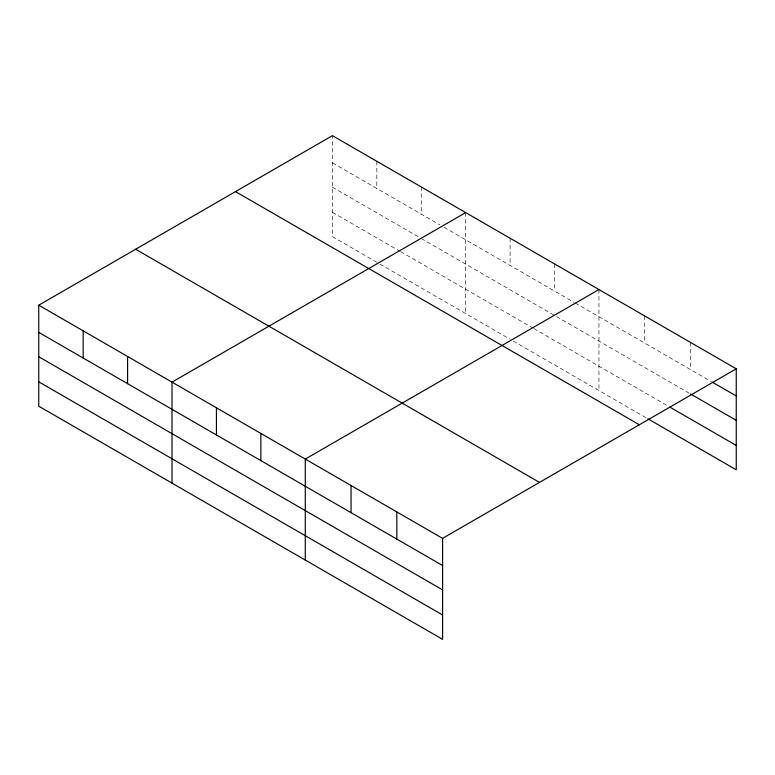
<?xml version="1.0" encoding="UTF-8"?>
<svg xmlns="http://www.w3.org/2000/svg" width="775" height="775" viewBox="0 0 775 775"><rect width="100%" height="100%" fill="white"/><g stroke="black" fill="none" stroke-linecap="round" stroke-linejoin="round"><path stroke-width="0.58" stroke-dasharray="3.88 2.91" d="M376.834 262.289L332.407 236.646L332.407 135.654M332.407 162.828L439.851 224.857M443.988 227.249L574.149 302.395M575.186 302.996L711.285 381.571M332.407 187.192L419.188 237.286M421.251 238.487L689.44 393.322M332.407 212.282L399.561 251.052M400.597 251.652L532.832 327.999M533.859 328.59L667.595 405.809M379.934 264.081L510.105 339.237M513.195 341.019L646.796 418.151M690.486 342.385L690.486 369.559M644.713 315.958L644.713 343.131M598.949 289.54L598.949 390.532M554.522 263.887L554.522 291.061M510.105 238.245L510.105 265.418M465.678 212.592L465.678 313.584M421.251 186.949L421.251 214.123M376.834 161.307L376.834 188.48"/><path stroke-width="1.16" d="M442.593 589.891L442.593 538.354L38.75 305.195L38.75 406.187L442.593 639.346L442.593 589.891L38.75 356.733M647.832 418.752L736.25 469.805L736.25 368.813L332.407 135.654L38.75 305.195M465.678 212.592L172.021 382.143L172.021 483.135M598.949 289.54L305.282 459.081L305.282 560.073M442.593 538.354L736.25 368.813M712.322 382.172L736.25 395.986M690.486 393.923L736.25 420.341M669.678 407.001L736.25 445.441M235.503 191.609L639.346 424.758M135.654 249.25L539.497 482.408M38.75 332.378L442.593 565.527M38.75 381.833L442.593 614.982M396.819 511.926L396.819 539.1M351.056 485.508L351.056 512.682M260.865 433.438L260.865 460.612M216.438 407.786L216.438 434.959M127.594 356.49L127.594 383.664M83.177 330.847L83.177 358.021"/></g></svg>
